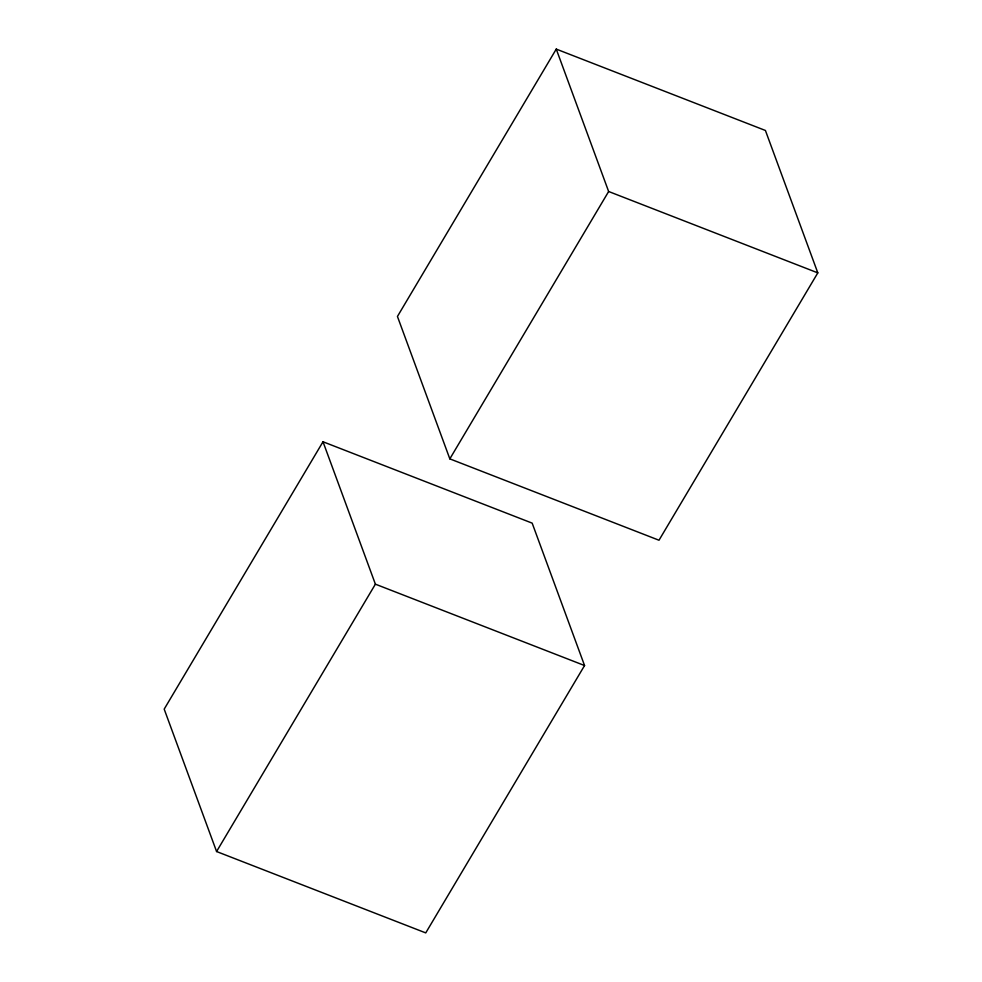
<?xml version="1.0" encoding="UTF-8"?>
<svg xmlns="http://www.w3.org/2000/svg" width="982" height="982" viewBox="0 0 982 982"><rect width="100%" height="100%" fill="white"/><g stroke="black" fill="none" stroke-linecap="round" stroke-linejoin="round"><path stroke-width="1.47" d="M323.004 441.765L164.19 709.127L216.58 851.529L425.746 932.9L584.56 665.538L532.17 523.136L323.004 441.765L375.394 584.167L584.56 665.538M556.254 49.1L397.44 316.462L449.83 458.864L658.996 540.235L817.81 272.873L765.42 130.471L556.254 49.1L608.644 191.502L817.81 272.873M216.58 851.529L375.394 584.167M449.83 458.864L608.644 191.502"/></g></svg>
